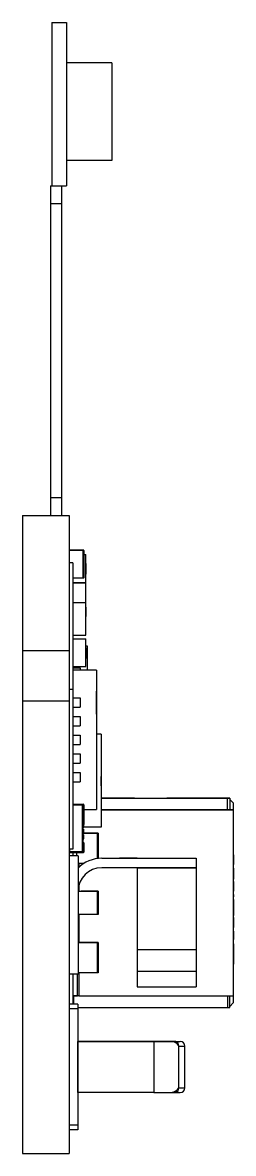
# Model space of a CAD drawing. Extents: x 2.55 to 7.7, y 3.55 to 4.51.
# Drawn here: x 3.869 to 4.047, y 3.549 to 4.506 of the extents above; entities that cross this region are included whole.
import ezdxf

# ---------------------------------------------------------------- set-up
doc = ezdxf.new("R2010")
doc.units = 0
doc.header["$MEASUREMENT"] = 0
doc.layers.get('0').update_dxf_attribs({"linetype": 'CONTINUOUS'})

msp = doc.modelspace()

# ---------------------------------------------------------------- linework, layer by layer
at = {"color": 7, "linetype": 'CONTINUOUS'}
for p, q in [((3.89337, 4.5062), (3.90596, 4.5062)), ((3.89337, 4.5062), (3.89337, 4.3682)), ((3.90596, 4.5062), (3.90596, 4.3682)), ((3.94435, 4.47211), (3.90596, 4.47211)), ((3.94435, 4.47211), (3.94435, 4.38943)), ((3.94435, 4.38943), (3.90596, 4.38943)), ((3.89238, 4.3682), (3.89337, 4.3682)), ((3.89238, 4.3682), (3.89238, 4.3532)), ((3.89337, 4.3682), (3.90596, 4.3682)), ((3.90163, 4.3682), (3.90163, 4.3532)), ((3.89238, 4.3532), (3.90163, 4.3532)), ((3.89238, 4.3532), (3.89238, 4.10419)), ((3.90163, 4.3532), (3.90163, 4.10419)), ((3.89238, 4.10419), (3.90163, 4.10419)), ((3.89238, 4.10419), (3.89238, 4.08919)), ((3.90163, 4.10419), (3.90163, 4.08919)), ((3.86874, 4.08919), (3.90818, 4.08919)), ((3.86874, 4.08919), (3.86874, 3.9749)), ((3.90818, 4.08919), (3.90818, 3.9749)), ((3.90818, 4.05975), (3.92011, 4.05975)), ((3.91999, 4.05975), (3.90818, 4.05975)), ((3.92011, 4.05956), (3.90818, 4.05956)), ((3.92011, 4.05975), (3.91999, 4.05975)), ((3.92011, 4.05975), (3.92011, 4.05956)), ((3.92011, 4.05975), (3.92039, 4.05975)), ((3.92011, 4.03633), (3.92011, 4.05956)), ((3.92011, 4.05956), (3.92025, 4.05956)), ((3.92025, 4.05956), (3.92025, 4.03633)), ((3.92053, 4.05956), (3.92025, 4.05956)), ((3.92053, 4.03633), (3.92053, 4.05956)), ((3.92053, 4.05956), (3.92058, 4.05956)), ((3.92058, 4.05956), (3.92058, 4.03633)), ((3.91118, 4.04913), (3.90818, 4.04913)), ((3.91118, 4.04913), (3.91118, 3.9419)), ((3.92058, 4.05598), (3.92227, 4.05598)), ((3.92227, 4.0324), (3.92227, 4.05598)), ((3.92227, 4.04837), (3.92227, 4.04769)), ((3.92227, 4.04837), (3.92227, 4.04818)), ((3.92227, 4.04818), (3.92227, 4.04564)), ((3.92227, 4.04769), (3.92227, 4.04701)), ((3.92227, 4.04564), (3.92227, 4.04385)), ((3.92227, 4.04385), (3.92227, 4.04205)), ((3.92227, 4.04205), (3.92227, 4.03952)), ((3.92227, 4.03952), (3.92227, 4.03932)), ((3.91118, 4.03633), (3.92011, 4.03633)), ((3.92011, 4.03613), (3.91118, 4.03613)), ((3.9194, 4.03613), (3.91118, 4.03613)), ((3.91118, 4.0324), (3.92227, 4.0324)), ((3.91118, 4.03238), (3.91164, 4.03238)), ((3.91118, 4.03201), (3.92227, 4.03201)), ((3.91164, 4.03238), (3.91164, 4.0324)), ((3.92011, 4.03633), (3.92025, 4.03633)), ((3.92011, 4.03633), (3.92011, 4.03613)), ((3.92039, 4.03613), (3.92011, 4.03613)), ((3.92025, 4.03633), (3.92053, 4.03633)), ((3.92053, 4.03633), (3.92058, 4.03633)), ((3.92058, 4.03201), (3.92058, 4.0324)), ((3.92227, 4.01533), (3.92227, 4.03201)), ((3.91118, 4.0284), (3.91164, 4.0284)), ((3.91118, 4.02562), (3.91164, 4.02562)), ((3.91164, 4.02548), (3.91118, 4.02548)), ((3.91118, 4.022), (3.91164, 4.022)), ((3.91164, 4.02562), (3.91164, 4.0284)), ((3.91164, 4.02548), (3.91164, 4.02562)), ((3.91164, 4.01922), (3.91164, 4.022)), ((3.91118, 4.01922), (3.91164, 4.01922)), ((3.91164, 4.01908), (3.91118, 4.01908)), ((3.91118, 4.01533), (3.92227, 4.01533)), ((3.91118, 4.0113), (3.91164, 4.0113)), ((3.91118, 4.01128), (3.91164, 4.01128)), ((3.91164, 4.01908), (3.91164, 4.01922)), ((3.91164, 4.01128), (3.91164, 4.0113)), ((3.91164, 4.00878), (3.91164, 4.01128)), ((3.92227, 3.98777), (3.92227, 4.01533)), ((3.92227, 4.01154), (3.92227, 4.00997)), ((3.92227, 4.00997), (3.92227, 4.009)), ((3.91118, 4.00878), (3.91164, 4.00878)), ((3.91118, 4.001), (3.91164, 4.001)), ((3.91118, 4.00098), (3.91164, 4.00098)), ((3.91164, 4.00098), (3.91164, 4.001)), ((3.91164, 3.99876), (3.91164, 4.00098)), ((3.92227, 4.00982), (3.92227, 4.00833)), ((3.92227, 4.009), (3.92227, 4.00813)), ((3.92227, 4.00833), (3.92227, 4.00369)), ((3.92227, 4.00813), (3.92227, 4.00811)), ((3.92227, 4.00369), (3.92227, 4.00364)), ((3.92227, 4.00364), (3.92227, 4.0036)), ((3.91118, 3.99876), (3.91164, 3.99876)), ((3.91118, 3.99432), (3.91164, 3.99432)), ((3.91118, 3.9943), (3.91164, 3.9943)), ((3.91118, 3.9918), (3.91164, 3.9918)), ((3.91164, 3.9943), (3.91164, 3.99432)), ((3.91164, 3.9918), (3.91164, 3.9943)), ((3.91118, 3.98777), (3.92227, 3.98777)), ((3.91118, 3.98478), (3.91164, 3.98478)), ((3.91118, 3.98476), (3.92227, 3.98476)), ((3.91164, 3.98476), (3.91118, 3.98476)), ((3.91164, 3.98476), (3.91164, 3.98478)), ((3.92227, 3.96118), (3.92227, 3.98476)), ((3.86874, 3.9749), (3.90818, 3.9749)), ((3.86874, 3.9749), (3.86874, 3.93218)), ((3.90818, 3.9749), (3.90818, 3.93218)), ((3.91118, 3.97947), (3.91164, 3.97947)), ((3.91118, 3.97553), (3.91164, 3.97553)), ((3.91164, 3.97553), (3.91164, 3.97947)), ((3.92227, 3.97872), (3.92345, 3.97872)), ((3.92227, 3.97715), (3.92227, 3.97647)), ((3.92227, 3.97715), (3.92227, 3.97696)), ((3.92227, 3.97696), (3.92227, 3.97442)), ((3.92227, 3.97647), (3.92227, 3.97579)), ((3.92227, 3.97442), (3.92227, 3.97263)), ((3.92227, 3.97263), (3.92227, 3.97083)), ((3.92345, 3.97872), (3.92345, 3.95824)), ((3.91118, 3.97041), (3.91164, 3.97041)), ((3.91118, 3.96648), (3.91164, 3.96648)), ((3.91164, 3.96648), (3.91164, 3.97041)), ((3.92227, 3.97083), (3.92227, 3.9683)), ((3.92227, 3.9683), (3.92227, 3.9681)), ((3.91118, 3.96118), (3.92227, 3.96118)), ((3.91118, 3.96116), (3.91164, 3.96116)), ((3.91118, 3.96021), (3.91754, 3.96021)), ((3.93132, 3.95824), (3.91118, 3.95824)), ((3.91754, 3.95824), (3.91118, 3.95824)), ((3.91164, 3.96116), (3.91164, 3.96118)), ((3.91754, 3.96021), (3.91754, 3.95824)), ((3.93132, 3.95824), (3.93132, 3.84013)), ((3.91118, 3.9419), (3.90818, 3.9419)), ((3.91118, 3.9419), (3.91118, 3.80665)), ((3.91118, 3.93462), (3.91754, 3.93462)), ((3.91754, 3.93462), (3.91754, 3.92675)), ((3.93132, 3.92087), (3.93132, 3.9405)), ((3.86874, 3.93218), (3.90818, 3.93218)), ((3.86874, 3.93218), (3.86874, 3.54919)), ((3.90818, 3.93218), (3.90818, 3.54919)), ((3.91118, 3.92675), (3.91754, 3.92675)), ((3.91118, 3.91887), (3.91754, 3.91887)), ((3.91754, 3.91887), (3.91754, 3.911)), ((3.91118, 3.911), (3.91754, 3.911)), ((3.91118, 3.90312), (3.91754, 3.90312)), ((3.91118, 3.89525), (3.91754, 3.89525)), ((3.91754, 3.90312), (3.91754, 3.89525)), ((3.93526, 3.90403), (3.93132, 3.90403)), ((3.93526, 3.90403), (3.93132, 3.90403)), ((3.93526, 3.90403), (3.93526, 3.90403)), ((3.93526, 3.90403), (3.93526, 3.82529)), ((3.93526, 3.89616), (3.93526, 3.89616)), ((3.93526, 3.89616), (3.93526, 3.88828)), ((3.91118, 3.88738), (3.91754, 3.88738)), ((3.91754, 3.88738), (3.91754, 3.8795)), ((3.93526, 3.88828), (3.93526, 3.88828)), ((3.91118, 3.8795), (3.91754, 3.8795)), ((3.91118, 3.87163), (3.91754, 3.87163)), ((3.91754, 3.87163), (3.91754, 3.86375)), ((3.93526, 3.86833), (3.93526, 3.86833)), ((3.93526, 3.86813), (3.93526, 3.86813)), ((3.93526, 3.86026), (3.93526, 3.86813)), ((3.91118, 3.86375), (3.91754, 3.86375)), ((3.93526, 3.86026), (3.93526, 3.86026)), ((3.93526, 3.86006), (3.93526, 3.86006)), ((3.96133, 3.84977), (3.93526, 3.84977)), ((3.93526, 3.84977), (4.04204, 3.84977)), ((3.9633, 3.84977), (3.96133, 3.84977)), ((3.96133, 3.84977), (3.9633, 3.84977)), ((3.96133, 3.84977), (3.99283, 3.84977)), ((3.99086, 3.84977), (3.99283, 3.84977)), ((3.99283, 3.84977), (3.99086, 3.84977)), ((4.04204, 3.84977), (3.99283, 3.84977)), ((4.04401, 3.84977), (4.04204, 3.84977)), ((4.04204, 3.84977), (4.04401, 3.84977)), ((4.04204, 3.83993), (4.04204, 3.84977)), ((4.04401, 3.84977), (4.04401, 3.83993)), ((4.04401, 3.84879), (4.04696, 3.84583)), ((3.91118, 3.84466), (3.92011, 3.84466)), ((3.92011, 3.84446), (3.91118, 3.84446)), ((3.91118, 3.84407), (3.91999, 3.84407)), ((3.9196, 3.84387), (3.91118, 3.84387)), ((3.9194, 3.84387), (3.91118, 3.84387)), ((3.9194, 3.8045), (3.9194, 3.84387)), ((3.9194, 3.84387), (3.9196, 3.84387)), ((3.9198, 3.84387), (3.9196, 3.84387)), ((3.91999, 3.84407), (3.9198, 3.84387)), ((3.9198, 3.83619), (3.9198, 3.84387)), ((3.91999, 3.84407), (3.91999, 3.83619)), ((3.92011, 3.84466), (3.92011, 3.84446)), ((3.92025, 3.8446), (3.92011, 3.84446)), ((3.92039, 3.84418), (3.92011, 3.84446)), ((3.92025, 3.8446), (3.92053, 3.84432)), ((3.92053, 3.84432), (3.92039, 3.84418)), ((3.92039, 3.83647), (3.92039, 3.84418)), ((3.92058, 3.84418), (3.92039, 3.84418)), ((3.92058, 3.84418), (3.92058, 3.83647)), ((3.92058, 3.84418), (3.92058, 3.84013)), ((3.92058, 3.83647), (3.92058, 3.84013)), ((3.92058, 3.84013), (3.93132, 3.84013)), ((4.04696, 3.83993), (3.93526, 3.83993)), ((3.93526, 3.83993), (4.04204, 3.83993)), ((3.99283, 3.83993), (3.99086, 3.83993)), ((4.04696, 3.83993), (3.99283, 3.83993)), ((4.01251, 3.83993), (4.04696, 3.83993)), ((4.04401, 3.83993), (4.04204, 3.83993)), ((4.04696, 3.84583), (4.04696, 3.83993)), ((4.04696, 3.83993), (4.04696, 3.68245)), ((3.91999, 3.83619), (3.9198, 3.83619)), ((3.9198, 3.83619), (3.9198, 3.81218)), ((3.9198, 3.83266), (3.9198, 3.83619)), ((3.9198, 3.83286), (3.9198, 3.83347)), ((3.91988, 3.83347), (3.9198, 3.83347)), ((3.9198, 3.83145), (3.9198, 3.83286)), ((3.91988, 3.83286), (3.9198, 3.83286)), ((3.9198, 3.82943), (3.9198, 3.83145)), ((3.91988, 3.83145), (3.9198, 3.83145)), ((3.9198, 3.82763), (3.9198, 3.83024)), ((3.91988, 3.82943), (3.9198, 3.82943)), ((3.9198, 3.82863), (3.9198, 3.82895)), ((3.9198, 3.82895), (3.91988, 3.82895)), ((3.9198, 3.82652), (3.9198, 3.82863)), ((3.91988, 3.82863), (3.9198, 3.82863)), ((3.91988, 3.83286), (3.91988, 3.83347)), ((3.91988, 3.83145), (3.91988, 3.83286)), ((3.91988, 3.82943), (3.91988, 3.83145)), ((3.91988, 3.82895), (3.91988, 3.82863)), ((3.91988, 3.82652), (3.91988, 3.82863)), ((3.92019, 3.82863), (3.91988, 3.82863)), ((3.91999, 3.83619), (3.92011, 3.83619)), ((3.91999, 3.83619), (3.91999, 3.836)), ((3.92011, 3.836), (3.91999, 3.836)), ((3.92011, 3.83619), (3.92039, 3.83647)), ((3.92025, 3.83605), (3.92011, 3.83619)), ((3.92011, 3.83619), (3.92011, 3.836)), ((3.92019, 3.83316), (3.92019, 3.83261)), ((3.92019, 3.83145), (3.92019, 3.83316)), ((3.92019, 3.83145), (3.92019, 3.83298)), ((3.92019, 3.83298), (3.92019, 3.83256)), ((3.92019, 3.83261), (3.92019, 3.83146)), ((3.92019, 3.83256), (3.92019, 3.83146)), ((3.92019, 3.83146), (3.92019, 3.82975)), ((3.92019, 3.83146), (3.92019, 3.82993)), ((3.92019, 3.82993), (3.92019, 3.83145)), ((3.92019, 3.82975), (3.92019, 3.83145)), ((3.92019, 3.82863), (3.92019, 3.82652)), ((3.92019, 3.82581), (3.92019, 3.82863)), ((3.92053, 3.83633), (3.92025, 3.83605)), ((3.92058, 3.83647), (3.92039, 3.83647)), ((3.92053, 3.83633), (3.92039, 3.83647)), ((3.92058, 3.83647), (3.92058, 3.82757)), ((3.9198, 3.8262), (3.9198, 3.82652)), ((3.9198, 3.82652), (3.91988, 3.82652)), ((3.9198, 3.82297), (3.9198, 3.8262)), ((3.9198, 3.82589), (3.9198, 3.8262)), ((3.9198, 3.8262), (3.91988, 3.8262)), ((3.9198, 3.82571), (3.9198, 3.82589)), ((3.91988, 3.82589), (3.9198, 3.82589)), ((3.9198, 3.8254), (3.9198, 3.82571)), ((3.9198, 3.82571), (3.91988, 3.82571)), ((3.9198, 3.82508), (3.9198, 3.8254)), ((3.91988, 3.8254), (3.9198, 3.8254)), ((3.9198, 3.8249), (3.9198, 3.82508)), ((3.91988, 3.82508), (3.9198, 3.82508)), ((3.9198, 3.82459), (3.9198, 3.8249)), ((3.9198, 3.8249), (3.91988, 3.8249)), ((3.91988, 3.82459), (3.9198, 3.82459)), ((3.9198, 3.82317), (3.9198, 3.82378)), ((3.91988, 3.82378), (3.9198, 3.82378)), ((3.9198, 3.82176), (3.9198, 3.82317)), ((3.91988, 3.82317), (3.9198, 3.82317)), ((3.9198, 3.81974), (3.9198, 3.82176)), ((3.91988, 3.82176), (3.9198, 3.82176)), ((3.9198, 3.81218), (3.9198, 3.82055)), ((3.91988, 3.81974), (3.9198, 3.81974)), ((3.91988, 3.81907), (3.9198, 3.81907)), ((3.9198, 3.81875), (3.9198, 3.81907)), ((3.9198, 3.81869), (3.9198, 3.81897)), ((3.9198, 3.81529), (3.9198, 3.81875)), ((3.91988, 3.81875), (3.9198, 3.81875)), ((3.9198, 3.81852), (3.9198, 3.81869)), ((3.9198, 3.81818), (3.9198, 3.81852)), ((3.91988, 3.82652), (3.91988, 3.8262)), ((3.92019, 3.82652), (3.91988, 3.82652)), ((3.91988, 3.8262), (3.91988, 3.82589)), ((3.91988, 3.82589), (3.92019, 3.82589)), ((3.91988, 3.82571), (3.91988, 3.82589)), ((3.91988, 3.82571), (3.92019, 3.82571)), ((3.91988, 3.82571), (3.91988, 3.8254)), ((3.91988, 3.8254), (3.91988, 3.82508)), ((3.91988, 3.82508), (3.92019, 3.82508)), ((3.91988, 3.8249), (3.91988, 3.82508)), ((3.91988, 3.8249), (3.92019, 3.8249)), ((3.91988, 3.8249), (3.91988, 3.82459)), ((3.91988, 3.82317), (3.91988, 3.82378)), ((3.91988, 3.82176), (3.91988, 3.82317)), ((3.91988, 3.81974), (3.91988, 3.82176)), ((3.91988, 3.81529), (3.91988, 3.81875)), ((3.92019, 3.81875), (3.91988, 3.81875)), ((3.92019, 3.82731), (3.92019, 3.82794)), ((3.92019, 3.82781), (3.92019, 3.82702)), ((3.92039, 3.82737), (3.92019, 3.82737)), ((3.92019, 3.82652), (3.92019, 3.82731)), ((3.92019, 3.82702), (3.92019, 3.82652)), ((3.92019, 3.82652), (3.92019, 3.82589)), ((3.92019, 3.82652), (3.92019, 3.82589)), ((3.92019, 3.82589), (3.92019, 3.82652)), ((3.92019, 3.82589), (3.92019, 3.82571)), ((3.92019, 3.82571), (3.92019, 3.82581)), ((3.92019, 3.82571), (3.92019, 3.82508)), ((3.92019, 3.82508), (3.92019, 3.82571)), ((3.93526, 3.82529), (3.92019, 3.82529)), ((3.92019, 3.8249), (3.92019, 3.82508)), ((3.92019, 3.82347), (3.92019, 3.82292)), ((3.92019, 3.82176), (3.92019, 3.82347)), ((3.92019, 3.82176), (3.92019, 3.82329)), ((3.92019, 3.82329), (3.92019, 3.82287)), ((3.92019, 3.82292), (3.92019, 3.82177)), ((3.92019, 3.82287), (3.92019, 3.82177)), ((3.92019, 3.82177), (3.92019, 3.82006)), ((3.92019, 3.82177), (3.92019, 3.82024)), ((3.92019, 3.82024), (3.92019, 3.82176)), ((3.92019, 3.82006), (3.92019, 3.82176)), ((3.92019, 3.82024), (3.93205, 3.82024)), ((3.93256, 3.82024), (3.92019, 3.82024)), ((3.92019, 3.81875), (3.92019, 3.81529)), ((3.92019, 3.81871), (3.92019, 3.81875)), ((3.92019, 3.81736), (3.92019, 3.81871)), ((3.92019, 3.81865), (3.92019, 3.81849)), ((3.92019, 3.81699), (3.92019, 3.81865)), ((3.92019, 3.81849), (3.92019, 3.81701)), ((3.92025, 3.82757), (3.92053, 3.82757)), ((3.92053, 3.82757), (3.92058, 3.82757)), ((3.93205, 3.79871), (3.93205, 3.82024)), ((3.93205, 3.82024), (3.93256, 3.82024)), ((3.93256, 3.82024), (3.93256, 3.79877)), ((3.9198, 3.81765), (3.9198, 3.81818)), ((3.9198, 3.81506), (3.9198, 3.81681)), ((3.9198, 3.81498), (3.9198, 3.81529)), ((3.9198, 3.81529), (3.91988, 3.81529)), ((3.91988, 3.81498), (3.9198, 3.81498)), ((3.9198, 3.8045), (3.9198, 3.81218)), ((3.9198, 3.81218), (3.91999, 3.81218)), ((3.92019, 3.81529), (3.91988, 3.81529)), ((3.91988, 3.81529), (3.91988, 3.81498)), ((3.91999, 3.81237), (3.92011, 3.81237)), ((3.91999, 3.81237), (3.91999, 3.81218)), ((3.91999, 3.81218), (3.91999, 3.8043)), ((3.92011, 3.81218), (3.91999, 3.81218)), ((3.92011, 3.81237), (3.92011, 3.81218)), ((3.92025, 3.81232), (3.92011, 3.81218)), ((3.92039, 3.8119), (3.92011, 3.81218)), ((3.92019, 3.81797), (3.92019, 3.81775)), ((3.92019, 3.81734), (3.92019, 3.81797)), ((3.92019, 3.81775), (3.92019, 3.81701)), ((3.92019, 3.81555), (3.92019, 3.81736)), ((3.92019, 3.81529), (3.92019, 3.81734)), ((3.92019, 3.81701), (3.92019, 3.81555)), ((3.92019, 3.81701), (3.92019, 3.81537)), ((3.92019, 3.81537), (3.92019, 3.81699)), ((3.92025, 3.81232), (3.92053, 3.81204)), ((3.92039, 3.8119), (3.92053, 3.81204)), ((3.92039, 3.80419), (3.92039, 3.8119)), ((3.92039, 3.8119), (3.92058, 3.8119)), ((3.92058, 3.8119), (3.92058, 3.80419)), ((3.91118, 3.80665), (3.90818, 3.80665)), ((3.90818, 3.8045), (3.9196, 3.8045)), ((3.90838, 3.8045), (3.90818, 3.8045)), ((3.91999, 3.8043), (3.90818, 3.8043)), ((3.90818, 3.80391), (3.92011, 3.80391)), ((3.92011, 3.80371), (3.90818, 3.80371)), ((3.9157, 3.80095), (3.90818, 3.80095)), ((3.9157, 3.80095), (3.90818, 3.80095)), ((3.90838, 3.80665), (3.90838, 3.8045)), ((3.9194, 3.8045), (3.90838, 3.8045)), ((3.91118, 3.80371), (3.91118, 3.80095)), ((3.9157, 3.80095), (3.9157, 3.70095)), ((3.9157, 3.80095), (3.9157, 3.80095)), ((3.9196, 3.8045), (3.9194, 3.8045)), ((3.9198, 3.8045), (3.9196, 3.8045)), ((3.9198, 3.8045), (3.91999, 3.8043)), ((3.92011, 3.80391), (3.92039, 3.80419)), ((3.92011, 3.80391), (3.92025, 3.80377)), ((3.92011, 3.80391), (3.92011, 3.80371)), ((3.92053, 3.80405), (3.92025, 3.80377)), ((3.92039, 3.80419), (3.92058, 3.80419)), ((3.92039, 3.80419), (3.92053, 3.80405)), ((4.04696, 3.80181), (4.04708, 3.80181)), ((4.04696, 3.79971), (4.04708, 3.79971)), ((4.04708, 3.80181), (4.04708, 3.79971)), ((4.04708, 3.79971), (4.04708, 3.7958)), ((3.9208, 3.79465), (3.9157, 3.79465)), ((3.9163, 3.79465), (3.9163, 3.79114)), ((3.9357, 3.79895), (3.9357, 3.79895)), ((3.9357, 3.79895), (4.0157, 3.79895)), ((3.9357, 3.79895), (3.9507, 3.79895)), ((4.0157, 3.79095), (3.9357, 3.79095)), ((3.9657, 3.79895), (3.9507, 3.79895)), ((3.9657, 3.79895), (4.0157, 3.79895)), ((3.9657, 3.79095), (3.9657, 3.72166)), ((3.9657, 3.79095), (4.0157, 3.79095)), ((4.0157, 3.79895), (4.0157, 3.79095)), ((4.0157, 3.79895), (4.0157, 3.79895)), ((4.0157, 3.79095), (4.0157, 3.72166)), ((4.04696, 3.7958), (4.04708, 3.7958)), ((4.04696, 3.7937), (4.04708, 3.7937)), ((4.04696, 3.79067), (4.04708, 3.79067)), ((4.04708, 3.7958), (4.04708, 3.7937)), ((4.04696, 3.78957), (4.04708, 3.78957)), ((4.04696, 3.78637), (4.04708, 3.78637)), ((4.04696, 3.78273), (4.04708, 3.78273)), ((4.04696, 3.78135), (4.04708, 3.78135)), ((3.9163, 3.77103), (3.9157, 3.77103)), ((3.9157, 3.77103), (3.93205, 3.77103)), ((3.9163, 3.77581), (3.9163, 3.77103)), ((3.9163, 3.77103), (3.91831, 3.77103)), ((3.93256, 3.77103), (3.91831, 3.77103)), ((3.93205, 3.77103), (3.93256, 3.77103)), ((3.93205, 3.75135), (3.93205, 3.77103)), ((3.93256, 3.77103), (3.93256, 3.75135)), ((4.04696, 3.77922), (4.04708, 3.77922)), ((4.04696, 3.77111), (4.04708, 3.77111)), ((4.04708, 3.77922), (4.04708, 3.77111)), ((4.04696, 3.76838), (4.04708, 3.76838)), ((4.04696, 3.76628), (4.04708, 3.76628)), ((4.04696, 3.76415), (4.04708, 3.76415)), ((4.04696, 3.76199), (4.04708, 3.76199)), ((4.04708, 3.76838), (4.04708, 3.76628)), ((4.04708, 3.76415), (4.04708, 3.76199)), ((4.04708, 3.76199), (4.04708, 3.76039)), ((4.04696, 3.76039), (4.04708, 3.76039)), ((4.04696, 3.75857), (4.04708, 3.75857)), ((4.04696, 3.75621), (4.04708, 3.75621)), ((4.04696, 3.75438), (4.04708, 3.75438)), ((4.04696, 3.75278), (4.04708, 3.75278)), ((4.04708, 3.76039), (4.04708, 3.75857)), ((4.04708, 3.75857), (4.04708, 3.75621)), ((4.04708, 3.75621), (4.04708, 3.75438)), ((4.04708, 3.75438), (4.04708, 3.75278)), ((4.04708, 3.75278), (4.04708, 3.75063)), ((3.93205, 3.75135), (3.9157, 3.75135)), ((3.9163, 3.75135), (3.9163, 3.72772)), ((3.93256, 3.75135), (3.93205, 3.75135)), ((4.04696, 3.75063), (4.04708, 3.75063)), ((4.04696, 3.7488), (4.04708, 3.7488)), ((4.04696, 3.7485), (4.04708, 3.7485)), ((4.04696, 3.74745), (4.04708, 3.74745)), ((4.04696, 3.7445), (4.04708, 3.7445)), ((4.04708, 3.7445), (4.04708, 3.74114)), ((4.04696, 3.74114), (4.04708, 3.74114)), ((4.04696, 3.74069), (4.04708, 3.74069)), ((4.04696, 3.74039), (4.04708, 3.74039)), ((4.04696, 3.7372), (4.04708, 3.7372)), ((4.04696, 3.73371), (4.04708, 3.73371)), ((4.04708, 3.74058), (4.04708, 3.74039)), ((4.04708, 3.7372), (4.04708, 3.73371)), ((4.04708, 3.73371), (4.04708, 3.73017)), ((3.9163, 3.72772), (3.9157, 3.72772)), ((3.9157, 3.72772), (3.93205, 3.72772)), ((3.91831, 3.72772), (3.9163, 3.72772)), ((3.93256, 3.72772), (3.91831, 3.72772)), ((3.93205, 3.72772), (3.93256, 3.72772)), ((3.93205, 3.70213), (3.93205, 3.72772)), ((3.93256, 3.72772), (3.93256, 3.70213)), ((4.04696, 3.73017), (4.04708, 3.73017)), ((4.04696, 3.72644), (4.04708, 3.72644)), ((4.04696, 3.72614), (4.04708, 3.72614)), ((4.04708, 3.72644), (4.04708, 3.72614)), ((4.04708, 3.72614), (4.04708, 3.72145)), ((3.9657, 3.72166), (4.0157, 3.72166)), ((3.9657, 3.72166), (3.9657, 3.70354)), ((4.0157, 3.72166), (4.0157, 3.70354)), ((4.04708, 3.72145), (4.04696, 3.72145)), ((4.04708, 3.72145), (4.04708, 3.7093)), ((4.04708, 3.7093), (4.04696, 3.7093)), ((3.9157, 3.70095), (3.90818, 3.70095)), ((3.91118, 3.70095), (3.91118, 3.6755)), ((3.91507, 3.68245), (3.91507, 3.70095)), ((3.91521, 3.68245), (3.91521, 3.70095)), ((3.93205, 3.70213), (3.9157, 3.70213)), ((3.9163, 3.70213), (3.9163, 3.68245)), ((3.93256, 3.70213), (3.93205, 3.70213)), ((3.9657, 3.70354), (4.0157, 3.70354)), ((3.9657, 3.70354), (3.9657, 3.69026)), ((4.0157, 3.70354), (4.0157, 3.69026)), ((3.9657, 3.69026), (4.0157, 3.69026)), ((3.91557, 3.6755), (3.90818, 3.6755)), ((3.91557, 3.6755), (3.90818, 3.6755)), ((3.91212, 3.68245), (3.91118, 3.68245)), ((3.91507, 3.68245), (3.91118, 3.68245)), ((3.91212, 3.68245), (3.91521, 3.68245)), ((3.91521, 3.68245), (3.91507, 3.68245)), ((3.9163, 3.68245), (3.91521, 3.68245)), ((3.91557, 3.6755), (3.91557, 3.67156)), ((3.91557, 3.6755), (3.91557, 3.6755)), ((3.9163, 3.68245), (4.04696, 3.68245)), ((4.04204, 3.68245), (4.04204, 3.67261)), ((4.04401, 3.67261), (4.04401, 3.68245)), ((4.04696, 3.67654), (4.04401, 3.67359)), ((4.04696, 3.68245), (4.04696, 3.67654)), ((3.91557, 3.67156), (3.90818, 3.67156)), ((3.91557, 3.67261), (4.04204, 3.67261)), ((3.91557, 3.67156), (3.91557, 3.57314)), ((4.04204, 3.67261), (4.04401, 3.67261)), ((3.9743, 3.644), (3.91557, 3.644)), ((3.91557, 3.644), (3.97983, 3.644)), ((3.91557, 3.6007), (3.91557, 3.644)), ((3.99532, 3.644), (3.9743, 3.644)), ((3.97468, 3.644), (3.99485, 3.644)), ((3.98028, 3.644), (3.97468, 3.644)), ((3.97983, 3.644), (3.9949, 3.644)), ((3.97983, 3.644), (3.97983, 3.6007)), ((3.99485, 3.644), (3.98028, 3.644)), ((3.9949, 3.644), (3.99808, 3.644)), ((3.99822, 3.644), (3.99514, 3.644)), ((3.99825, 3.644), (3.99532, 3.644)), ((3.99541, 3.644), (3.99825, 3.644)), ((3.99808, 3.644), (4.00213, 3.644)), ((4.00085, 3.60463), (4.00085, 3.64007)), ((4.00085, 3.64007), (4.00612, 3.64007)), ((4.00612, 3.60463), (4.00612, 3.64007)), ((3.97983, 3.6007), (3.91557, 3.6007)), ((3.97983, 3.6007), (3.9949, 3.6007)), ((3.99493, 3.6007), (3.99808, 3.6007)), ((3.99825, 3.6007), (3.99541, 3.6007)), ((3.99808, 3.6007), (4.0021, 3.6007)), ((4.00085, 3.60463), (4.00612, 3.60463)), ((3.91557, 3.57314), (3.90818, 3.57314)), ((3.91557, 3.57314), (3.91557, 3.5692)), ((3.91557, 3.5692), (3.90818, 3.5692)), ((3.86874, 3.54919), (3.90818, 3.54919))]:
    msp.add_line(p, q, dxfattribs=at)
at = {"color": 8, "linetype": 'CONTINUOUS'}
for p, q in [((3.92011, 4.03201), (3.92011, 4.0324)), ((3.92025, 4.0324), (3.92025, 4.03201)), ((3.92053, 4.03201), (3.92053, 4.0324)), ((3.92058, 4.0324), (3.92058, 4.03201)), ((3.92011, 3.83336), (3.92011, 3.836)), ((3.92011, 3.82885), (3.92011, 3.82954)), ((3.92025, 3.83605), (3.92025, 3.82757)), ((3.92053, 3.82757), (3.92053, 3.83633)), ((3.91988, 3.81907), (3.91988, 3.81875)), ((3.92019, 3.82757), (3.92025, 3.82757)), ((3.91456, 3.80095), (3.91456, 3.80371)), ((3.91212, 3.6755), (3.91212, 3.68245))]:
    msp.add_line(p, q, dxfattribs=at)
at = {"color": 7, "linetype": 'CONTINUOUS', "flags": 128}
for points in [[(3.92016, 3.836), (3.92017, 3.836), (3.92018, 3.83601), (3.9202, 3.83602), (3.92022, 3.83603), (3.92023, 3.83604), (3.92025, 3.83605), (3.92025, 3.83605)], [(3.91999, 3.81237), (3.91996, 3.81237), (3.91994, 3.81237)], [(3.92016, 3.80372), (3.92017, 3.80372), (3.92018, 3.80373), (3.9202, 3.80373), (3.92022, 3.80374), (3.92023, 3.80376), (3.92025, 3.80377), (3.92025, 3.80377)]]:
    msp.add_lwpolyline(points, dxfattribs=at)
at = {"color": 7, "linetype": 'CONTINUOUS'}
for centre, radius, start, end in [((3.92007, 4.05958), 0.000176, 351.95054, 78.57824), ((3.92035, 4.05958), 0.000176, 351.95054, 78.57824), ((3.92039, 4.05956), 0.000197, 0, 90), ((3.92039, 4.05956), 0.000197, 0, 90), ((3.92007, 4.0363), 0.000176, 281.42175, 8.04947), ((3.92035, 4.0363), 0.000176, 281.42175, 8.04947), ((3.92039, 4.03633), 0.000197, 270, 0), ((3.92011, 3.84446), 0.000197, 45, 90), ((3.92011, 3.84446), 0.000197, 45, 89.99993), ((3.92039, 3.84418), 0.000197, 0, 45), ((3.92039, 3.84418), 0.000197, 0, 45), ((3.91999, 3.83619), 0.000197, 180, 270), ((3.91988, 3.83316), 0.000315, 359.99843, 89.97214), ((3.91991, 3.83258), 0.000285, 7.02573, 96.54421), ((3.91995, 3.83664), 0.00519, 269.13048, 272.61016), ((3.91988, 3.82975), 0.000315, 269.99915, 359.99915), ((3.91988, 3.82863), 0.000315, 0, 90), ((3.91988, 3.82863), 0.000315, 0, 90), ((3.92011, 3.83619), 0.000197, 270, 315), ((3.92039, 3.83647), 0.000197, 315, 0), ((3.92039, 3.83647), 0.000197, 315, 0), ((3.91988, 3.82589), 0.000315, 0, 90), ((3.91988, 3.82589), 0.000315, 0, 90), ((3.91988, 3.82571), 0.000315, 270, 0), ((3.91988, 3.82571), 0.000315, 270, 0), ((3.91988, 3.8249), 0.000315, 270, 0), ((3.91988, 3.82347), 0.000315, 359.99843, 89.97214), ((3.91991, 3.82289), 0.000285, 7.02573, 96.54421), ((3.91995, 3.82695), 0.00519, 269.13048, 272.61016), ((3.91988, 3.82006), 0.000315, 269.99915, 359.99915), ((3.91988, 3.81875), 0.000315, 0.00001, 90), ((3.91988, 3.8249), 0.000315, 285.2595, 0), ((3.92035, 3.82755), 0.000176, 281.42175, 8.04947), ((3.92039, 3.82757), 0.000197, 270, 0), ((3.91999, 3.81218), 0.000197, 90, 180), ((3.91988, 3.81529), 0.000315, 270, 0), ((3.91988, 3.81529), 0.000315, 285.25948, 0), ((3.92011, 3.81218), 0.000197, 45, 90), ((3.92011, 3.81218), 0.000197, 45, 90), ((3.92039, 3.8119), 0.000197, 0, 45), ((3.92039, 3.8119), 0.000197, 0, 45), ((3.92011, 3.80391), 0.000197, 270, 315), ((3.92039, 3.80419), 0.000197, 315, 0), ((3.92039, 3.80419), 0.000197, 315, 0), ((3.9357, 3.77095), 0.028, 90, 135.58469), ((3.9357, 3.77095), 0.028, 90, 135.58469), ((3.9357, 3.77095), 0.02, 90, 180), ((3.99485, 3.64007), 0.00394, 74.94658, 90), ((3.99346, 3.63536), 0.00877, 32.50216, 80.542), ((3.99737, 3.64057), 0.00351, 351.8323, 78.32899), ((4.00219, 3.64007), 0.00394, 0, 90), ((3.99338, 3.60946), 0.0089, 279.82971, 327.12613), ((3.99737, 3.60414), 0.00351, 281.671, 8.1677), ((4.00219, 3.60463), 0.00394, 270, 0)]:
    msp.add_arc(centre, radius, start, end, dxfattribs=at)
at = {"color": 8, "linetype": 'CONTINUOUS'}
msp.add_arc((3.92002, 3.82756), 0.000227, 318.20571, 2.05552, dxfattribs=at)
at = {"color": 7, "linetype": 'CONTINUOUS'}
for points in [[(4.04708, 3.79067), (4.04708, 3.79042), (4.04708, 3.79006), (4.04708, 3.78957)], [(4.04708, 3.78957), (4.04708, 3.78875), (4.04708, 3.78768), (4.04708, 3.78637)], [(4.04708, 3.78637), (4.04708, 3.78487), (4.04708, 3.78366), (4.04708, 3.78273)], [(4.04708, 3.78273), (4.04708, 3.78181), (4.04708, 3.78135), (4.04708, 3.78135)], [(4.04708, 3.7485), (4.04708, 3.74846), (4.04708, 3.74811), (4.04708, 3.74745)], [(4.04708, 3.74745), (4.04708, 3.74679), (4.04708, 3.74581), (4.04708, 3.7445)], [(4.04708, 3.74114), (4.04708, 3.74084), (4.04708, 3.74069), (4.04708, 3.74069)]]:
    msp.add_open_spline(points, degree=3, dxfattribs=at)
msp.add_open_spline([(4.04708, 3.7488), (4.04708, 3.74879), (4.04708, 3.74877), (4.04708, 3.74856), (4.04708, 3.7485)], degree=3, knots=[0, 0, 0, 0, 0.69446, 1, 1, 1, 1], dxfattribs=at)

doc.saveas('drawing.dxf')
